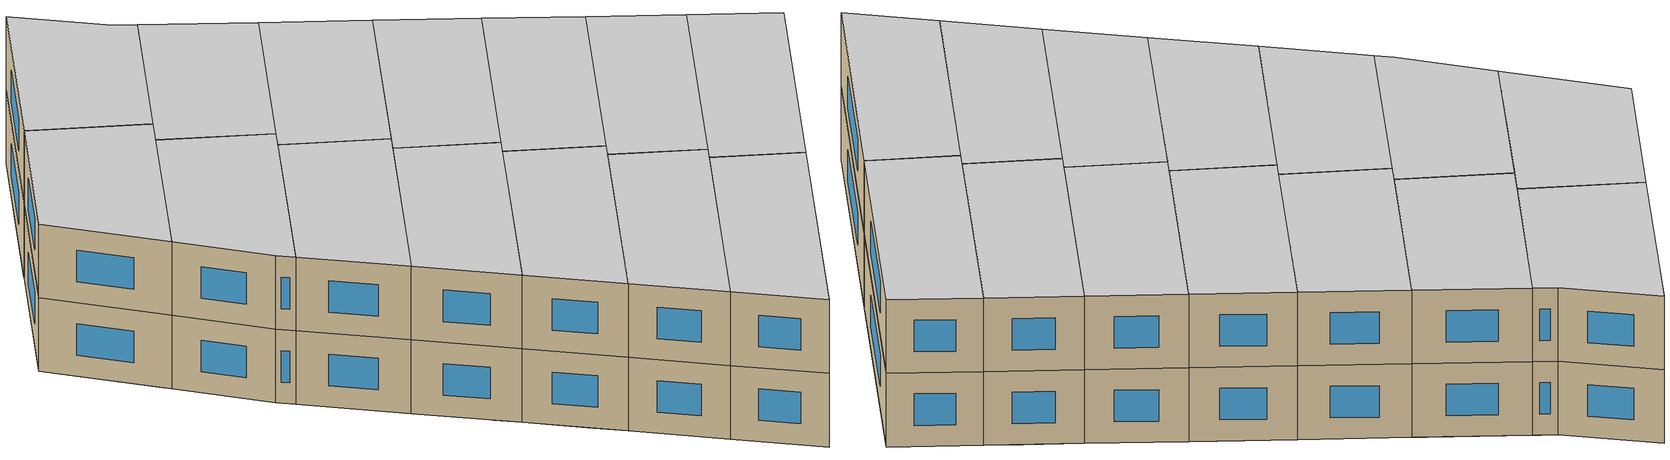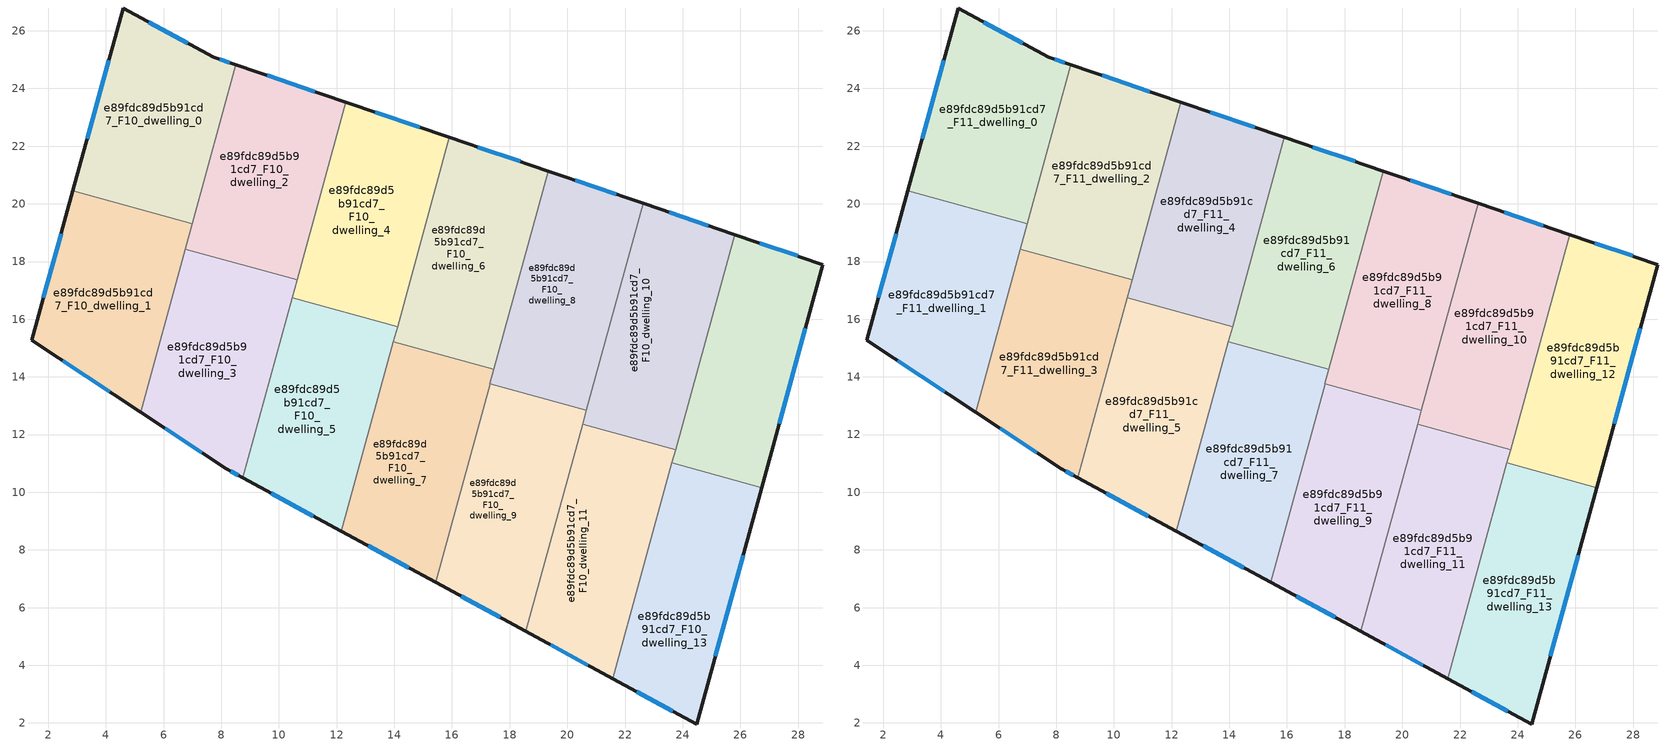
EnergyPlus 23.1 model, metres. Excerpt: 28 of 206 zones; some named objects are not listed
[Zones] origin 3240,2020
e89fdc89d5b91cd7_F10_dwelling_0
 floor to e89fdc89d5b91cd7_F9_dwelling_0 (EU_floor_Construction): 7.73,25.09 8.25,24.91 6.74,19.42 2.86,20.49 4.59,26.79 z30
 floor to e89fdc89d5b91cd7_F9_dwelling_2 (EU_floor_Construction): 8.51,24.82 7,19.31 6.73,19.39 8.25,24.91 z30
 floor to e89fdc89d5b91cd7_F9_dwelling_1 (EU_floor_Construction): 6.74,19.42 6.73,19.39 2.85,20.45 2.86,20.49 z30
 wall outside (EU_wall_Construction): 8.51,24.82 7.73,25.09 4.59,26.79 2.85,20.45 z30:33
 wall to e89fdc89d5b91cd7_F10_dwelling_1 (EU_wall_Construction): 2.85,20.45 7,19.31 z30:33
 wall to e89fdc89d5b91cd7_F10_dwelling_2 (EU_wall_Construction): 7,19.31 8.51,24.82 z30:33
 window (EU_Window_Construction): 4.1,24.98 3.35,22.26 / 6.84,25.57 5.49,26.3 / 8.29,24.9 7.95,25.01 z30.86:32.14
e89fdc89d5b91cd7_F10_dwelling_1
 floor to e89fdc89d5b91cd7_F9_dwelling_1 (EU_floor_Construction): 6.73,19.39 4.96,12.93 1.43,15.27 2.85,20.45 z30
 floor to e89fdc89d5b91cd7_F9_dwelling_3 (EU_floor_Construction): 6.78,18.49 6.76,18.42 5.21,12.77 4.96,12.93 6.51,18.57 z30
 floor to e89fdc89d5b91cd7_F9_dwelling_2 (EU_floor_Construction): 7,19.31 6.78,18.5 6.51,18.57 6.73,19.39 z30
 wall outside (EU_wall_Construction): 2.85,20.45 1.43,15.27 5.21,12.77 z30:33
 wall to e89fdc89d5b91cd7_F10_dwelling_3 (EU_wall_Construction): 5.21,12.77 6.76,18.42 z30:33
 wall to e89fdc89d5b91cd7_F10_dwelling_2 (EU_wall_Construction): 6.76,18.42 7,19.31 z30:33
 window (EU_Window_Construction): 2.44,18.97 1.83,16.75 / 2.51,14.56 4.13,13.49 z30.86:32.14
e89fdc89d5b91cd7_F10_dwelling_10
 floor to e89fdc89d5b91cd7_F9_dwelling_10 (EU_floor_Construction): 24.54,19.36 22.53,12 20.58,12.53 22.63,20.01 z30
 floor to e89fdc89d5b91cd7_F9_dwelling_11 (EU_floor_Construction): 25.8,18.94 23.75,11.48 20.53,12.36 20.58,12.53 22.53,12 24.54,19.36 z30
 wall outside (EU_wall_Construction): 25.8,18.94 22.63,20.01 z30:33
 wall to e89fdc89d5b91cd7_F10_dwelling_11 (EU_wall_Construction): 20.53,12.36 23.75,11.48 z30:33
 wall to e89fdc89d5b91cd7_F10_dwelling_12 (EU_wall_Construction): 23.75,11.48 25.8,18.94 z30:33
 wall to e89fdc89d5b91cd7_F10_dwelling_8 (EU_wall_Construction): 22.63,20.01 20.66,12.84 z30:33
 wall to e89fdc89d5b91cd7_F10_dwelling_9 (EU_wall_Construction): 20.66,12.84 20.53,12.36 z30:33
 window (EU_Window_Construction): 24.89,19.25 23.54,19.71 z30.86:32.14
e89fdc89d5b91cd7_F10_dwelling_11
 floor to e89fdc89d5b91cd7_F9_dwelling_12 (EU_floor_Construction): 23.74,11.43 23.68,11.21 22.41,11.56 20.38,4.19 18.56,5.18 20.52,12.32 z30
 floor to e89fdc89d5b91cd7_F9_dwelling_11 (EU_floor_Construction): 23.75,11.48 23.74,11.43 20.52,12.32 20.53,12.36 z30
 floor to e89fdc89d5b91cd7_F9_dwelling_14 (EU_floor_Construction): 22.94,8.51 21.58,3.54 20.38,4.19 21.67,8.86 z30
 floor to e89fdc89d5b91cd7_F9_dwelling_13 (EU_floor_Construction): 23.68,11.21 22.94,8.51 21.67,8.86 22.41,11.56 z30
 wall outside (EU_wall_Construction): 18.56,5.18 21.58,3.54 z30:33
 wall to e89fdc89d5b91cd7_F10_dwelling_9 (EU_wall_Construction): 20.53,12.36 18.56,5.18 z30:33
 wall to e89fdc89d5b91cd7_F10_dwelling_13 (EU_wall_Construction): 21.58,3.54 23.63,11.01 z30:33
 wall to e89fdc89d5b91cd7_F10_dwelling_12 (EU_wall_Construction): 23.63,11.02 23.75,11.48 z30:33
 window (EU_Window_Construction): 19.42,4.71 20.72,4.01 z30.86:32.14
e89fdc89d5b91cd7_F10_dwelling_12
 floor to e89fdc89d5b91cd7_F9_dwelling_11 (EU_floor_Construction): 27.44,18.38 25.41,10.98 23.74,11.43 25.8,18.94 z30
 floor to e89fdc89d5b91cd7_F9_dwelling_13 (EU_floor_Construction): 28.86,17.89 26.73,10.16 23.63,11.01 23.68,11.21 25.35,10.75 25.41,10.98 27.44,18.38 z30
 floor to e89fdc89d5b91cd7_F9_dwelling_12 (EU_floor_Construction): 25.41,10.98 25.35,10.75 23.68,11.21 23.74,11.43 z30
 wall outside (EU_wall_Construction): 26.73,10.16 28.86,17.89 25.8,18.94 z30:33
 wall to e89fdc89d5b91cd7_F10_dwelling_13 (EU_wall_Construction): 23.63,11.01 26.73,10.16 z30:33
 window (EU_Window_Construction): 27.34,12.37 28.25,15.69 / 27.98,18.19 26.67,18.64 z30.86:32.14
e89fdc89d5b91cd7_F10_dwelling_13
 floor to e89fdc89d5b91cd7_F9_dwelling_13 (EU_floor_Construction): 26.73,10.16 26.05,7.66 22.94,8.51 23.63,11.01 z30
 floor to e89fdc89d5b91cd7_F9_dwelling_14 (EU_floor_Construction): 26.05,7.66 24.48,1.96 21.58,3.54 22.94,8.51 z30
 wall outside (EU_wall_Construction): 21.58,3.54 24.48,1.96 26.73,10.16 z30:33
 window (EU_Window_Construction): 25.13,4.31 26.09,7.82 / 22.41,3.09 23.65,2.42 z30.86:32.14
e89fdc89d5b91cd7_F10_dwelling_2
 floor to e89fdc89d5b91cd7_F9_dwelling_2 (EU_floor_Construction): 11.83,23.69 10.15,17.57 6.78,18.5 8.51,24.82 z30
 floor to e89fdc89d5b91cd7_F9_dwelling_4 (EU_floor_Construction): 12.32,23.52 10.63,17.36 10.13,17.5 11.83,23.69 z30
 floor to e89fdc89d5b91cd7_F9_dwelling_3 (EU_floor_Construction): 10.15,17.57 10.13,17.5 6.76,18.42 6.78,18.49 z30
 wall outside (EU_wall_Construction): 12.32,23.52 8.51,24.82 z30:33
 wall to e89fdc89d5b91cd7_F10_dwelling_4 (EU_wall_Construction): 10.63,17.36 12.32,23.52 z30:33
 wall to e89fdc89d5b91cd7_F10_dwelling_3 (EU_wall_Construction): 6.76,18.42 10.63,17.36 z30:33
 window (EU_Window_Construction): 11.23,23.89 9.6,24.45 z30.86:32.14
e89fdc89d5b91cd7_F10_dwelling_3
 floor to e89fdc89d5b91cd7_F9_dwelling_3 (EU_floor_Construction): 10.13,17.5 8.28,10.75 8.17,10.81 5.21,12.77 6.76,18.42 z30
 floor to e89fdc89d5b91cd7_F9_dwelling_5 (EU_floor_Construction): 10.49,16.83 10.46,16.74 8.75,10.5 8.28,10.75 9.99,16.97 z30
 floor to e89fdc89d5b91cd7_F9_dwelling_4 (EU_floor_Construction): 10.63,17.36 10.49,16.83 9.99,16.97 10.13,17.5 z30
 wall outside (EU_wall_Construction): 5.21,12.77 8.17,10.81 8.75,10.5 z30:33
 wall to e89fdc89d5b91cd7_F10_dwelling_5 (EU_wall_Construction): 8.75,10.5 10.46,16.74 z30:33
 wall to e89fdc89d5b91cd7_F10_dwelling_4 (EU_wall_Construction): 10.46,16.74 10.63,17.36 z30:33
 window (EU_Window_Construction): 8.33,10.72 8.58,10.59 / 6.05,12.21 7.32,11.37 z30.86:32.14
e89fdc89d5b91cd7_F10_dwelling_4
 floor to e89fdc89d5b91cd7_F9_dwelling_4 (EU_floor_Construction): 15.21,22.54 13.42,16.03 10.49,16.83 12.32,23.52 z30
 floor to e89fdc89d5b91cd7_F9_dwelling_6 (EU_floor_Construction): 15.91,22.3 14.11,15.74 13.4,15.94 15.21,22.54 z30
 floor to e89fdc89d5b91cd7_F9_dwelling_5 (EU_floor_Construction): 13.42,16.03 13.4,15.94 10.46,16.74 10.49,16.83 z30
 wall outside (EU_wall_Construction): 15.91,22.3 12.32,23.52 z30:33
 wall to e89fdc89d5b91cd7_F10_dwelling_5 (EU_wall_Construction): 10.46,16.74 14.11,15.74 z30:33
 wall to e89fdc89d5b91cd7_F10_dwelling_6 (EU_wall_Construction): 14.11,15.74 15.91,22.3 z30:33
 window (EU_Window_Construction): 14.89,22.65 13.35,23.18 z30.86:32.14
e89fdc89d5b91cd7_F10_dwelling_5
 floor to e89fdc89d5b91cd7_F9_dwelling_5 (EU_floor_Construction): 13.4,15.94 11.49,9.01 8.75,10.5 10.46,16.74 z30
 floor to e89fdc89d5b91cd7_F9_dwelling_7 (EU_floor_Construction): 14,15.34 12.17,8.64 11.49,9.01 13.28,15.53 z30
 floor to e89fdc89d5b91cd7_F9_dwelling_6 (EU_floor_Construction): 14.11,15.74 14,15.34 13.28,15.53 13.4,15.94 z30
 wall outside (EU_wall_Construction): 8.75,10.5 12.17,8.64 z30:33
 wall to e89fdc89d5b91cd7_F10_dwelling_7 (EU_wall_Construction): 12.17,8.64 13.97,15.22 z30:33
 wall to e89fdc89d5b91cd7_F10_dwelling_6 (EU_wall_Construction): 13.97,15.22 14.11,15.74 z30:33
 window (EU_Window_Construction): 9.73,9.97 11.19,9.17 z30.86:32.14
e89fdc89d5b91cd7_F10_dwelling_6
 floor to e89fdc89d5b91cd7_F9_dwelling_6 (EU_floor_Construction): 18.44,21.44 16.57,14.63 14,15.34 15.91,22.3 z30
 floor to e89fdc89d5b91cd7_F9_dwelling_8 (EU_floor_Construction): 19.34,21.13 17.46,14.26 16.54,14.51 18.44,21.44 z30
 floor to e89fdc89d5b91cd7_F9_dwelling_7 (EU_floor_Construction): 16.57,14.63 16.54,14.51 13.97,15.22 14,15.34 z30
 wall outside (EU_wall_Construction): 19.34,21.13 15.91,22.3 z30:33
 wall to e89fdc89d5b91cd7_F10_dwelling_7 (EU_wall_Construction): 13.97,15.22 17.46,14.26 z30:33
 wall to e89fdc89d5b91cd7_F10_dwelling_8 (EU_wall_Construction): 17.46,14.26 19.34,21.13 z30:33
 window (EU_Window_Construction): 18.36,21.47 16.89,21.97 z30.86:32.14
e89fdc89d5b91cd7_F10_dwelling_7
 floor to e89fdc89d5b91cd7_F9_dwelling_9 (EU_floor_Construction): 17.36,13.91 17.32,13.76 15.43,6.87 14.57,7.34 16.44,14.16 z30
 floor to e89fdc89d5b91cd7_F9_dwelling_8 (EU_floor_Construction): 17.46,14.26 17.36,13.91 16.44,14.16 16.54,14.51 z30
 floor adiabatic (EU_floor_Construction): 16.54,14.51 14.57,7.34 15.43,6.87 17.32,13.76 17.36,13.91 15.43,6.87 12.17,8.64 13.97,15.22 z30
 wall outside (EU_wall_Construction): 12.17,8.64 15.43,6.87 z30:33
 wall to e89fdc89d5b91cd7_F10_dwelling_9 (EU_wall_Construction): 15.43,6.87 17.32,13.76 z30:33
 wall to e89fdc89d5b91cd7_F10_dwelling_8 (EU_wall_Construction): 17.32,13.76 17.46,14.26 z30:33
 window (EU_Window_Construction): 13.1,8.14 14.5,7.38 z30.86:32.14
e89fdc89d5b91cd7_F10_dwelling_8
 floor to e89fdc89d5b91cd7_F9_dwelling_8 (EU_floor_Construction): 21.55,20.38 19.6,13.29 17.36,13.91 19.34,21.13 z30
 floor adiabatic (EU_floor_Construction): 22.63,20.01 20.66,12.84 19.56,13.14 21.55,20.38 z30
 floor to e89fdc89d5b91cd7_F9_dwelling_9 (EU_floor_Construction): 19.6,13.29 19.56,13.14 17.32,13.76 17.36,13.91 z30
 wall outside (EU_wall_Construction): 22.63,20.01 19.34,21.13 z30:33
 wall to e89fdc89d5b91cd7_F10_dwelling_9 (EU_wall_Construction): 17.32,13.76 20.66,12.84 z30:33
 window (EU_Window_Construction): 21.69,20.33 20.28,20.81 z30.86:32.14
e89fdc89d5b91cd7_F10_dwelling_9
 floor to e89fdc89d5b91cd7_F9_dwelling_9 (EU_floor_Construction): 19.56,13.14 17.53,5.73 15.43,6.87 17.32,13.76 z30
 floor to e89fdc89d5b91cd7_F9_dwelling_12 (EU_floor_Construction): 20.52,12.32 18.56,5.18 17.53,5.73 19.42,12.62 z30
 floor to e89fdc89d5b91cd7_F9_dwelling_10 (EU_floor_Construction): 20.66,12.84 20.58,12.53 19.48,12.83 19.56,13.14 z30
 floor to e89fdc89d5b91cd7_F9_dwelling_11 (EU_floor_Construction): 20.58,12.53 20.52,12.32 19.42,12.62 19.48,12.83 z30
 wall outside (EU_wall_Construction): 15.43,6.87 18.56,5.18 z30:33
 window (EU_Window_Construction): 16.32,6.39 17.67,5.66 z30.86:32.14
e89fdc89d5b91cd7_F11_dwelling_0
 floor to e89fdc89d5b91cd7_F10_dwelling_0 (EU_floor_Construction): 7.73,25.09 8.51,24.82 7,19.31 2.85,20.45 4.59,26.79 z33
 wall outside (EU_wall_Construction): 8.51,24.82 7.73,25.09 4.59,26.79 2.85,20.45 z33:36
 wall to e89fdc89d5b91cd7_F11_dwelling_1 (EU_wall_Construction): 2.85,20.45 7,19.31 z33:36
 wall to e89fdc89d5b91cd7_F11_dwelling_2 (EU_wall_Construction): 7,19.31 8.51,24.82 z33:36
 window (EU_Window_Construction): 4.1,24.98 3.35,22.26 / 6.84,25.57 5.49,26.3 / 8.29,24.9 7.95,25.01 z33.86:35.14
 ceiling to e89fdc89d5b91cd7_F12_dwelling_0 (EU_floor_Construction): 7,19.31 8.51,24.82 7.73,25.09 4.59,26.79 2.85,20.45 z36
e89fdc89d5b91cd7_F11_dwelling_1
 floor to e89fdc89d5b91cd7_F10_dwelling_1 (EU_floor_Construction): 7,19.31 5.21,12.77 1.43,15.27 2.85,20.45 z33
 wall outside (EU_wall_Construction): 2.85,20.45 1.43,15.27 5.21,12.77 z33:36
 wall to e89fdc89d5b91cd7_F11_dwelling_3 (EU_wall_Construction): 5.21,12.77 6.76,18.42 z33:36
 wall to e89fdc89d5b91cd7_F11_dwelling_2 (EU_wall_Construction): 6.76,18.42 7,19.31 z33:36
 window (EU_Window_Construction): 2.44,18.97 1.83,16.75 / 2.51,14.56 4.13,13.49 z33.86:35.14
 ceiling to e89fdc89d5b91cd7_F12_dwelling_1 (EU_floor_Construction): 5.21,12.77 7,19.31 2.85,20.45 1.43,15.27 z36
e89fdc89d5b91cd7_F11_dwelling_10
 floor to e89fdc89d5b91cd7_F10_dwelling_10 (EU_floor_Construction): 25.8,18.94 23.75,11.48 20.53,12.36 22.63,20.01 z33
 wall outside (EU_wall_Construction): 25.8,18.94 22.63,20.01 z33:36
 wall to e89fdc89d5b91cd7_F11_dwelling_11 (EU_wall_Construction): 20.53,12.36 23.75,11.48 z33:36
 wall to e89fdc89d5b91cd7_F11_dwelling_12 (EU_wall_Construction): 23.75,11.48 25.8,18.94 z33:36
 wall to e89fdc89d5b91cd7_F11_dwelling_8 (EU_wall_Construction): 22.63,20.01 20.66,12.84 z33:36
 wall to e89fdc89d5b91cd7_F11_dwelling_9 (EU_wall_Construction): 20.66,12.84 20.53,12.36 z33:36
 window (EU_Window_Construction): 24.89,19.25 23.54,19.71 z33.86:35.14
 ceiling to e89fdc89d5b91cd7_F12_dwelling_10 (EU_floor_Construction): 23.75,11.48 25.8,18.94 22.63,20.01 20.53,12.36 z36
e89fdc89d5b91cd7_F11_dwelling_11
 floor to e89fdc89d5b91cd7_F10_dwelling_11 (EU_floor_Construction): 23.75,11.48 21.58,3.54 18.56,5.18 20.53,12.36 z33
 wall outside (EU_wall_Construction): 18.56,5.18 21.58,3.54 z33:36
 wall to e89fdc89d5b91cd7_F11_dwelling_9 (EU_wall_Construction): 20.53,12.36 18.56,5.18 z33:36
 wall to e89fdc89d5b91cd7_F11_dwelling_13 (EU_wall_Construction): 21.58,3.54 23.63,11.01 z33:36
 wall to e89fdc89d5b91cd7_F11_dwelling_12 (EU_wall_Construction): 23.63,11.02 23.75,11.48 z33:36
 window (EU_Window_Construction): 19.42,4.71 20.72,4.01 z33.86:35.14
 ceiling to e89fdc89d5b91cd7_F12_dwelling_11 (EU_floor_Construction): 21.58,3.54 23.75,11.48 20.53,12.36 18.56,5.18 z36
e89fdc89d5b91cd7_F11_dwelling_12
 floor to e89fdc89d5b91cd7_F10_dwelling_12 (EU_floor_Construction): 28.86,17.89 26.73,10.16 23.63,11.01 25.8,18.94 z33
 wall outside (EU_wall_Construction): 26.73,10.16 28.86,17.89 25.8,18.94 z33:36
 wall to e89fdc89d5b91cd7_F11_dwelling_13 (EU_wall_Construction): 23.63,11.01 26.73,10.16 z33:36
 window (EU_Window_Construction): 27.34,12.37 28.25,15.69 / 27.98,18.19 26.67,18.64 z33.86:35.14
 ceiling to e89fdc89d5b91cd7_F12_dwelling_12 (EU_floor_Construction): 26.73,10.16 28.86,17.89 25.8,18.94 23.63,11.01 z36
e89fdc89d5b91cd7_F11_dwelling_13
 floor to e89fdc89d5b91cd7_F10_dwelling_13 (EU_floor_Construction): 26.73,10.16 24.48,1.96 21.58,3.54 23.63,11.01 z33
 wall outside (EU_wall_Construction): 21.58,3.54 24.48,1.96 26.73,10.16 z33:36
 window (EU_Window_Construction): 25.13,4.31 26.09,7.82 / 22.41,3.09 23.65,2.42 z33.86:35.14
 ceiling to e89fdc89d5b91cd7_F12_dwelling_13 (EU_floor_Construction): 24.48,1.96 26.73,10.16 23.63,11.01 21.58,3.54 z36
e89fdc89d5b91cd7_F11_dwelling_2
 floor to e89fdc89d5b91cd7_F10_dwelling_2 (EU_floor_Construction): 12.32,23.52 10.63,17.36 6.76,18.42 8.51,24.82 z33
 wall outside (EU_wall_Construction): 12.32,23.52 8.51,24.82 z33:36
 wall to e89fdc89d5b91cd7_F11_dwelling_4 (EU_wall_Construction): 10.63,17.36 12.32,23.52 z33:36
 wall to e89fdc89d5b91cd7_F11_dwelling_3 (EU_wall_Construction): 6.76,18.42 10.63,17.36 z33:36
 window (EU_Window_Construction): 11.23,23.89 9.6,24.45 z33.86:35.14
 ceiling to e89fdc89d5b91cd7_F12_dwelling_2 (EU_floor_Construction): 10.63,17.36 12.32,23.52 8.51,24.82 6.76,18.42 z36
e89fdc89d5b91cd7_F11_dwelling_3
 floor to e89fdc89d5b91cd7_F10_dwelling_3 (EU_floor_Construction): 10.63,17.36 8.75,10.5 8.17,10.81 5.21,12.77 6.76,18.42 z33
 wall outside (EU_wall_Construction): 5.21,12.77 8.17,10.81 8.75,10.5 z33:36
 wall to e89fdc89d5b91cd7_F11_dwelling_5 (EU_wall_Construction): 8.75,10.5 10.46,16.74 z33:36
 wall to e89fdc89d5b91cd7_F11_dwelling_4 (EU_wall_Construction): 10.46,16.74 10.63,17.36 z33:36
 window (EU_Window_Construction): 8.33,10.72 8.58,10.59 / 6.05,12.21 7.32,11.37 z33.86:35.14
 ceiling to e89fdc89d5b91cd7_F12_dwelling_3 (EU_floor_Construction): 8.75,10.5 10.63,17.36 6.76,18.42 5.21,12.77 8.17,10.81 z36
e89fdc89d5b91cd7_F11_dwelling_4
 floor to e89fdc89d5b91cd7_F10_dwelling_4 (EU_floor_Construction): 15.91,22.3 14.11,15.74 10.46,16.74 12.32,23.52 z33
 wall outside (EU_wall_Construction): 15.91,22.3 12.32,23.52 z33:36
 wall to e89fdc89d5b91cd7_F11_dwelling_5 (EU_wall_Construction): 10.46,16.74 14.11,15.74 z33:36
 wall to e89fdc89d5b91cd7_F11_dwelling_6 (EU_wall_Construction): 14.11,15.74 15.91,22.3 z33:36
 window (EU_Window_Construction): 14.89,22.65 13.35,23.18 z33.86:35.14
 ceiling to e89fdc89d5b91cd7_F12_dwelling_4 (EU_floor_Construction): 14.11,15.74 15.91,22.3 12.32,23.52 10.46,16.74 z36
e89fdc89d5b91cd7_F11_dwelling_5
 floor to e89fdc89d5b91cd7_F10_dwelling_5 (EU_floor_Construction): 14.11,15.74 12.17,8.64 8.75,10.5 10.46,16.74 z33
 wall outside (EU_wall_Construction): 8.75,10.5 12.17,8.64 z33:36
 wall to e89fdc89d5b91cd7_F11_dwelling_7 (EU_wall_Construction): 12.17,8.64 13.97,15.22 z33:36
 wall to e89fdc89d5b91cd7_F11_dwelling_6 (EU_wall_Construction): 13.97,15.22 14.11,15.74 z33:36
 window (EU_Window_Construction): 9.73,9.97 11.19,9.17 z33.86:35.14
 ceiling to e89fdc89d5b91cd7_F12_dwelling_5 (EU_floor_Construction): 12.17,8.64 14.11,15.74 10.46,16.74 8.75,10.5 z36
e89fdc89d5b91cd7_F11_dwelling_6
 floor to e89fdc89d5b91cd7_F10_dwelling_6 (EU_floor_Construction): 19.34,21.13 17.46,14.26 13.97,15.22 15.91,22.3 z33
 wall outside (EU_wall_Construction): 19.34,21.13 15.91,22.3 z33:36
 wall to e89fdc89d5b91cd7_F11_dwelling_7 (EU_wall_Construction): 13.97,15.22 17.46,14.26 z33:36
 wall to e89fdc89d5b91cd7_F11_dwelling_8 (EU_wall_Construction): 17.46,14.26 19.34,21.13 z33:36
 window (EU_Window_Construction): 18.36,21.47 16.89,21.97 z33.86:35.14
 ceiling to e89fdc89d5b91cd7_F12_dwelling_6 (EU_floor_Construction): 17.46,14.26 19.34,21.13 15.91,22.3 13.97,15.22 z36
e89fdc89d5b91cd7_F11_dwelling_7
 floor to e89fdc89d5b91cd7_F10_dwelling_7 (EU_floor_Construction): 17.46,14.26 15.43,6.87 12.17,8.64 13.97,15.22 z33
 wall outside (EU_wall_Construction): 12.17,8.64 15.43,6.87 z33:36
 wall to e89fdc89d5b91cd7_F11_dwelling_9 (EU_wall_Construction): 15.43,6.87 17.32,13.76 z33:36
 wall to e89fdc89d5b91cd7_F11_dwelling_8 (EU_wall_Construction): 17.32,13.76 17.46,14.26 z33:36
 window (EU_Window_Construction): 13.1,8.14 14.5,7.38 z33.86:35.14
 ceiling to e89fdc89d5b91cd7_F12_dwelling_7 (EU_floor_Construction): 15.43,6.87 17.46,14.26 13.97,15.22 12.17,8.64 z36
e89fdc89d5b91cd7_F11_dwelling_8
 floor to e89fdc89d5b91cd7_F10_dwelling_8 (EU_floor_Construction): 22.63,20.01 20.66,12.84 17.32,13.76 19.34,21.13 z33
 wall outside (EU_wall_Construction): 22.63,20.01 19.34,21.13 z33:36
 wall to e89fdc89d5b91cd7_F11_dwelling_9 (EU_wall_Construction): 17.32,13.76 20.66,12.84 z33:36
 window (EU_Window_Construction): 21.69,20.33 20.28,20.81 z33.86:35.14
 ceiling to e89fdc89d5b91cd7_F12_dwelling_8 (EU_floor_Construction): 20.66,12.84 22.63,20.01 19.34,21.13 17.32,13.76 z36
e89fdc89d5b91cd7_F11_dwelling_9
 floor to e89fdc89d5b91cd7_F10_dwelling_9 (EU_floor_Construction): 20.66,12.84 18.56,5.18 15.43,6.87 17.32,13.76 z33
 wall outside (EU_wall_Construction): 15.43,6.87 18.56,5.18 z33:36
 window (EU_Window_Construction): 16.32,6.39 17.67,5.66 z33.86:35.14
 ceiling to e89fdc89d5b91cd7_F12_dwelling_9 (EU_floor_Construction): 18.56,5.18 20.66,12.84 17.32,13.76 15.43,6.87 z36
[Building]
EU S2 Campaign: North Axis=0; Terrain=City; Solar Distribution=FullExterior
[Site:Location]
Helsinki-Vantaa.AP: Latitude=60.317; Longitude=24.963; Time Zone=2; Elevation=54.6
[SizingPeriod:WeatherFileDays]
AnnualSizingPeriod: Begin Month=1; Begin Day of Month=1; End Month=12; End Day of Month=31; Day of Week for Start Day=Monday; Use Weather File Daylight Saving Period=No; Use Weather File Rain and Snow Indicators=No
[MATERIAL]
EU_InternalMass_Material: Roughness=MediumRough; Thickness=0.1; Conductivity=1; Density=1800; Specific Heat=900; Thermal Absorptance=0.9; Solar Absorptance=0.7; Visible Absorptance=0.7
[MATERIAL:NOMASS] Roughness=MediumRough; Thermal Absorptance=0.9; Solar Absorptance=0.7; Visible Absorptance=0.7
Name | Thermal Resistance
EU_wall_NoMass | 5.91765
EU_floor_NoMass | 6.2875
[WINDOWMATERIAL:SIMPLEGLAZINGSYSTEM]
EU_Window_SimpleGlazing: UFactor=0.994035; Solar Heat Gain Coefficient=0.7; Visible Transmittance=0.7
[CONSTRUCTION]
EU_wall_Construction: EU_wall_NoMass
EU_floor_Construction: EU_floor_NoMass
EU_Window_Construction: EU_Window_SimpleGlazing
EU_InternalMass_Construction: EU_InternalMass_Material
[ZONE] Type=1; Multiplier=1; Ceiling Height=autocalculate; Floor Area=autocalculate; Part of Total Floor Area=Yes
Name | Volume
e89fdc89d5b91cd7_F10_dwelling_0; e89fdc89d5b91cd7_F11_dwelling_0 | 78.5149
e89fdc89d5b91cd7_F10_dwelling_1; e89fdc89d5b91cd7_F11_dwelling_1 | 78.52
e89fdc89d5b91cd7_F10_dwelling_10; e89fdc89d5b91cd7_F11_dwelling_10; e89fdc89d5b91cd7_F10_dwelling_3; e89fdc89d5b91cd7_F11_dwelling_3 | 78.5332
e89fdc89d5b91cd7_F10_dwelling_11; e89fdc89d5b91cd7_F11_dwelling_11 | 78.5369
e89fdc89d5b91cd7_F10_dwelling_12; e89fdc89d5b91cd7_F11_dwelling_12 | 78.531
e89fdc89d5b91cd7_F10_dwelling_13; e89fdc89d5b91cd7_F11_dwelling_13 | 78.5222
e89fdc89d5b91cd7_F10_dwelling_2; e89fdc89d5b91cd7_F11_dwelling_2; e89fdc89d5b91cd7_F10_dwelling_6; e89fdc89d5b91cd7_F11_dwelling_6 | 78.5295
e89fdc89d5b91cd7_F10_dwelling_4; e89fdc89d5b91cd7_F11_dwelling_4 | 78.5339
e89fdc89d5b91cd7_F10_dwelling_5; e89fdc89d5b91cd7_F11_dwelling_5 | 78.5471
e89fdc89d5b91cd7_F10_dwelling_7; e89fdc89d5b91cd7_F11_dwelling_7 | 78.5193
e89fdc89d5b91cd7_F10_dwelling_8; e89fdc89d5b91cd7_F11_dwelling_8 | 78.5142
e89fdc89d5b91cd7_F10_dwelling_9; e89fdc89d5b91cd7_F11_dwelling_9 | 78.5208
[INTERNALMASS] Construction=EU_InternalMass_Construction
Name | Zone or ZoneList | Surface Area
e89fdc89d5b91cd7_F10_dwelling_0_EU_InternalMass | e89fdc89d5b91cd7_F10_dwelling_0 | 26.1715
e89fdc89d5b91cd7_F10_dwelling_1_EU_InternalMass | e89fdc89d5b91cd7_F10_dwelling_1 | 26.1724
e89fdc89d5b91cd7_F10_dwelling_2_EU_InternalMass | e89fdc89d5b91cd7_F10_dwelling_2 | 26.1772
e89fdc89d5b91cd7_F10_dwelling_3_EU_InternalMass | e89fdc89d5b91cd7_F10_dwelling_3 | 26.1776
e89fdc89d5b91cd7_F10_dwelling_4_EU_InternalMass | e89fdc89d5b91cd7_F10_dwelling_4 | 26.1779
e89fdc89d5b91cd7_F10_dwelling_5_EU_InternalMass | e89fdc89d5b91cd7_F10_dwelling_5 | 26.1816
e89fdc89d5b91cd7_F10_dwelling_6_EU_InternalMass | e89fdc89d5b91cd7_F10_dwelling_6 | 26.1767
e89fdc89d5b91cd7_F10_dwelling_7_EU_InternalMass | e89fdc89d5b91cd7_F10_dwelling_7 | 26.172
e89fdc89d5b91cd7_F10_dwelling_8_EU_InternalMass | e89fdc89d5b91cd7_F10_dwelling_8 | 26.171
e89fdc89d5b91cd7_F10_dwelling_9_EU_InternalMass | e89fdc89d5b91cd7_F10_dwelling_9 | 26.1737
e89fdc89d5b91cd7_F10_dwelling_10_EU_InternalMass | e89fdc89d5b91cd7_F10_dwelling_10 | 26.1779
e89fdc89d5b91cd7_F10_dwelling_11_EU_InternalMass | e89fdc89d5b91cd7_F10_dwelling_11 | 26.1798
e89fdc89d5b91cd7_F10_dwelling_12_EU_InternalMass | e89fdc89d5b91cd7_F10_dwelling_12 | 26.1766
e89fdc89d5b91cd7_F10_dwelling_13_EU_InternalMass | e89fdc89d5b91cd7_F10_dwelling_13 | 26.1744
e89fdc89d5b91cd7_F11_dwelling_0_EU_InternalMass | e89fdc89d5b91cd7_F11_dwelling_0 | 26.1715
e89fdc89d5b91cd7_F11_dwelling_1_EU_InternalMass | e89fdc89d5b91cd7_F11_dwelling_1 | 26.1724
e89fdc89d5b91cd7_F11_dwelling_2_EU_InternalMass | e89fdc89d5b91cd7_F11_dwelling_2 | 26.1772
e89fdc89d5b91cd7_F11_dwelling_3_EU_InternalMass | e89fdc89d5b91cd7_F11_dwelling_3 | 26.1776
e89fdc89d5b91cd7_F11_dwelling_4_EU_InternalMass | e89fdc89d5b91cd7_F11_dwelling_4 | 26.1779
e89fdc89d5b91cd7_F11_dwelling_5_EU_InternalMass | e89fdc89d5b91cd7_F11_dwelling_5 | 26.1816
e89fdc89d5b91cd7_F11_dwelling_6_EU_InternalMass | e89fdc89d5b91cd7_F11_dwelling_6 | 26.1767
e89fdc89d5b91cd7_F11_dwelling_7_EU_InternalMass | e89fdc89d5b91cd7_F11_dwelling_7 | 26.172
e89fdc89d5b91cd7_F11_dwelling_8_EU_InternalMass | e89fdc89d5b91cd7_F11_dwelling_8 | 26.171
e89fdc89d5b91cd7_F11_dwelling_9_EU_InternalMass | e89fdc89d5b91cd7_F11_dwelling_9 | 26.1737
e89fdc89d5b91cd7_F11_dwelling_10_EU_InternalMass | e89fdc89d5b91cd7_F11_dwelling_10 | 26.1779
e89fdc89d5b91cd7_F11_dwelling_11_EU_InternalMass | e89fdc89d5b91cd7_F11_dwelling_11 | 26.1798
e89fdc89d5b91cd7_F11_dwelling_12_EU_InternalMass | e89fdc89d5b91cd7_F11_dwelling_12 | 26.1766
e89fdc89d5b91cd7_F11_dwelling_13_EU_InternalMass | e89fdc89d5b91cd7_F11_dwelling_13 | 26.1744
[OTHEREQUIPMENT] Fuel Type=Electricity; Design Level Calculation Method=Watts/Area; Power per Zone Floor Area=1; Fraction Latent=0; Fraction Radiant=0; Fraction Lost=0; Carbon Dioxide Generation Rate=0; EndUse Subcategory=EU_Step8_InternalGains
Name | Zone or ZoneList or Space or SpaceList | Schedule
EU_Step8_InternalGain_e89fdc89d5b91cd7_F10_dwelling_0_f000 | e89fdc89d5b91cd7_F10_dwelling_0 | EU_Step8_GainSchedule_e89fdc89d5b91cd7_F10_dwelling_0_f000
EU_Step8_InternalGain_e89fdc89d5b91cd7_F10_dwelling_1_f000 | e89fdc89d5b91cd7_F10_dwelling_1 | EU_Step8_GainSchedule_e89fdc89d5b91cd7_F10_dwelling_1_f000
EU_Step8_InternalGain_e89fdc89d5b91cd7_F10_dwelling_2_f000 | e89fdc89d5b91cd7_F10_dwelling_2 | EU_Step8_GainSchedule_e89fdc89d5b91cd7_F10_dwelling_2_f000
EU_Step8_InternalGain_e89fdc89d5b91cd7_F10_dwelling_3_f000 | e89fdc89d5b91cd7_F10_dwelling_3 | EU_Step8_GainSchedule_e89fdc89d5b91cd7_F10_dwelling_3_f000
EU_Step8_InternalGain_e89fdc89d5b91cd7_F10_dwelling_4_f000 | e89fdc89d5b91cd7_F10_dwelling_4 | EU_Step8_GainSchedule_e89fdc89d5b91cd7_F10_dwelling_4_f000
EU_Step8_InternalGain_e89fdc89d5b91cd7_F10_dwelling_5_f000 | e89fdc89d5b91cd7_F10_dwelling_5 | EU_Step8_GainSchedule_e89fdc89d5b91cd7_F10_dwelling_5_f000
EU_Step8_InternalGain_e89fdc89d5b91cd7_F10_dwelling_6_f000 | e89fdc89d5b91cd7_F10_dwelling_6 | EU_Step8_GainSchedule_e89fdc89d5b91cd7_F10_dwelling_6_f000
EU_Step8_InternalGain_e89fdc89d5b91cd7_F10_dwelling_7_f000 | e89fdc89d5b91cd7_F10_dwelling_7 | EU_Step8_GainSchedule_e89fdc89d5b91cd7_F10_dwelling_7_f000
EU_Step8_InternalGain_e89fdc89d5b91cd7_F10_dwelling_8_f000 | e89fdc89d5b91cd7_F10_dwelling_8 | EU_Step8_GainSchedule_e89fdc89d5b91cd7_F10_dwelling_8_f000
EU_Step8_InternalGain_e89fdc89d5b91cd7_F10_dwelling_9_f000 | e89fdc89d5b91cd7_F10_dwelling_9 | EU_Step8_GainSchedule_e89fdc89d5b91cd7_F10_dwelling_9_f000
EU_Step8_InternalGain_e89fdc89d5b91cd7_F10_dwelling_10_f000 | e89fdc89d5b91cd7_F10_dwelling_10 | EU_Step8_GainSchedule_e89fdc89d5b91cd7_F10_dwelling_10_f000
EU_Step8_InternalGain_e89fdc89d5b91cd7_F10_dwelling_11_f000 | e89fdc89d5b91cd7_F10_dwelling_11 | EU_Step8_GainSchedule_e89fdc89d5b91cd7_F10_dwelling_11_f000
EU_Step8_InternalGain_e89fdc89d5b91cd7_F10_dwelling_12_f000 | e89fdc89d5b91cd7_F10_dwelling_12 | EU_Step8_GainSchedule_e89fdc89d5b91cd7_F10_dwelling_12_f000
EU_Step8_InternalGain_e89fdc89d5b91cd7_F10_dwelling_13_f000 | e89fdc89d5b91cd7_F10_dwelling_13 | EU_Step8_GainSchedule_e89fdc89d5b91cd7_F10_dwelling_13_f000
EU_Step8_InternalGain_e89fdc89d5b91cd7_F11_dwelling_0_f000 | e89fdc89d5b91cd7_F11_dwelling_0 | EU_Step8_GainSchedule_e89fdc89d5b91cd7_F11_dwelling_0_f000
EU_Step8_InternalGain_e89fdc89d5b91cd7_F11_dwelling_1_f000 | e89fdc89d5b91cd7_F11_dwelling_1 | EU_Step8_GainSchedule_e89fdc89d5b91cd7_F11_dwelling_1_f000
EU_Step8_InternalGain_e89fdc89d5b91cd7_F11_dwelling_2_f000 | e89fdc89d5b91cd7_F11_dwelling_2 | EU_Step8_GainSchedule_e89fdc89d5b91cd7_F11_dwelling_2_f000
EU_Step8_InternalGain_e89fdc89d5b91cd7_F11_dwelling_3_f000 | e89fdc89d5b91cd7_F11_dwelling_3 | EU_Step8_GainSchedule_e89fdc89d5b91cd7_F11_dwelling_3_f000
EU_Step8_InternalGain_e89fdc89d5b91cd7_F11_dwelling_4_f000 | e89fdc89d5b91cd7_F11_dwelling_4 | EU_Step8_GainSchedule_e89fdc89d5b91cd7_F11_dwelling_4_f000
EU_Step8_InternalGain_e89fdc89d5b91cd7_F11_dwelling_5_f000 | e89fdc89d5b91cd7_F11_dwelling_5 | EU_Step8_GainSchedule_e89fdc89d5b91cd7_F11_dwelling_5_f000
EU_Step8_InternalGain_e89fdc89d5b91cd7_F11_dwelling_6_f000 | e89fdc89d5b91cd7_F11_dwelling_6 | EU_Step8_GainSchedule_e89fdc89d5b91cd7_F11_dwelling_6_f000
EU_Step8_InternalGain_e89fdc89d5b91cd7_F11_dwelling_7_f000 | e89fdc89d5b91cd7_F11_dwelling_7 | EU_Step8_GainSchedule_e89fdc89d5b91cd7_F11_dwelling_7_f000
EU_Step8_InternalGain_e89fdc89d5b91cd7_F11_dwelling_8_f000 | e89fdc89d5b91cd7_F11_dwelling_8 | EU_Step8_GainSchedule_e89fdc89d5b91cd7_F11_dwelling_8_f000
EU_Step8_InternalGain_e89fdc89d5b91cd7_F11_dwelling_9_f000 | e89fdc89d5b91cd7_F11_dwelling_9 | EU_Step8_GainSchedule_e89fdc89d5b91cd7_F11_dwelling_9_f000
EU_Step8_InternalGain_e89fdc89d5b91cd7_F11_dwelling_10_f000 | e89fdc89d5b91cd7_F11_dwelling_10 | EU_Step8_GainSchedule_e89fdc89d5b91cd7_F11_dwelling_10_f000
EU_Step8_InternalGain_e89fdc89d5b91cd7_F11_dwelling_11_f000 | e89fdc89d5b91cd7_F11_dwelling_11 | EU_Step8_GainSchedule_e89fdc89d5b91cd7_F11_dwelling_11_f000
EU_Step8_InternalGain_e89fdc89d5b91cd7_F11_dwelling_12_f000 | e89fdc89d5b91cd7_F11_dwelling_12 | EU_Step8_GainSchedule_e89fdc89d5b91cd7_F11_dwelling_12_f000
EU_Step8_InternalGain_e89fdc89d5b91cd7_F11_dwelling_13_f000 | e89fdc89d5b91cd7_F11_dwelling_13 | EU_Step8_GainSchedule_e89fdc89d5b91cd7_F11_dwelling_13_f000
[ZONEVENTILATION:DESIGNFLOWRATE] Schedule=EU_AlwaysOn; Design Flow Rate Calculation Method=AirChanges/Hour; Air Changes per Hour=0.596421; Ventilation Type=Natural; Fan Pressure Rise=0; Fan Total Efficiency=1; Constant Term Coefficient=1; Temperature Term Coefficient=0; Velocity Term Coefficient=0; Velocity Squared Term Coefficient=0; Minimum Indoor Temperature=-100; Maximum Indoor Temperature=100; Delta Temperature=-100; Minimum Outdoor Temperature=-100; Maximum Outdoor Temperature=100; Maximum Wind Speed=40
Name | Zone or ZoneList or Space or SpaceList
EU_ConstantAir_e89fdc89d5b91cd7_F10_dwelling_0 | e89fdc89d5b91cd7_F10_dwelling_0
EU_ConstantAir_e89fdc89d5b91cd7_F10_dwelling_1 | e89fdc89d5b91cd7_F10_dwelling_1
EU_ConstantAir_e89fdc89d5b91cd7_F10_dwelling_2 | e89fdc89d5b91cd7_F10_dwelling_2
EU_ConstantAir_e89fdc89d5b91cd7_F10_dwelling_3 | e89fdc89d5b91cd7_F10_dwelling_3
EU_ConstantAir_e89fdc89d5b91cd7_F10_dwelling_4 | e89fdc89d5b91cd7_F10_dwelling_4
EU_ConstantAir_e89fdc89d5b91cd7_F10_dwelling_5 | e89fdc89d5b91cd7_F10_dwelling_5
EU_ConstantAir_e89fdc89d5b91cd7_F10_dwelling_6 | e89fdc89d5b91cd7_F10_dwelling_6
EU_ConstantAir_e89fdc89d5b91cd7_F10_dwelling_7 | e89fdc89d5b91cd7_F10_dwelling_7
EU_ConstantAir_e89fdc89d5b91cd7_F10_dwelling_8 | e89fdc89d5b91cd7_F10_dwelling_8
EU_ConstantAir_e89fdc89d5b91cd7_F10_dwelling_9 | e89fdc89d5b91cd7_F10_dwelling_9
EU_ConstantAir_e89fdc89d5b91cd7_F10_dwelling_10 | e89fdc89d5b91cd7_F10_dwelling_10
EU_ConstantAir_e89fdc89d5b91cd7_F10_dwelling_11 | e89fdc89d5b91cd7_F10_dwelling_11
EU_ConstantAir_e89fdc89d5b91cd7_F10_dwelling_12 | e89fdc89d5b91cd7_F10_dwelling_12
EU_ConstantAir_e89fdc89d5b91cd7_F10_dwelling_13 | e89fdc89d5b91cd7_F10_dwelling_13
EU_ConstantAir_e89fdc89d5b91cd7_F11_dwelling_0 | e89fdc89d5b91cd7_F11_dwelling_0
EU_ConstantAir_e89fdc89d5b91cd7_F11_dwelling_1 | e89fdc89d5b91cd7_F11_dwelling_1
EU_ConstantAir_e89fdc89d5b91cd7_F11_dwelling_2 | e89fdc89d5b91cd7_F11_dwelling_2
EU_ConstantAir_e89fdc89d5b91cd7_F11_dwelling_3 | e89fdc89d5b91cd7_F11_dwelling_3
EU_ConstantAir_e89fdc89d5b91cd7_F11_dwelling_4 | e89fdc89d5b91cd7_F11_dwelling_4
EU_ConstantAir_e89fdc89d5b91cd7_F11_dwelling_5 | e89fdc89d5b91cd7_F11_dwelling_5
EU_ConstantAir_e89fdc89d5b91cd7_F11_dwelling_6 | e89fdc89d5b91cd7_F11_dwelling_6
EU_ConstantAir_e89fdc89d5b91cd7_F11_dwelling_7 | e89fdc89d5b91cd7_F11_dwelling_7
EU_ConstantAir_e89fdc89d5b91cd7_F11_dwelling_8 | e89fdc89d5b91cd7_F11_dwelling_8
EU_ConstantAir_e89fdc89d5b91cd7_F11_dwelling_9 | e89fdc89d5b91cd7_F11_dwelling_9
EU_ConstantAir_e89fdc89d5b91cd7_F11_dwelling_10 | e89fdc89d5b91cd7_F11_dwelling_10
EU_ConstantAir_e89fdc89d5b91cd7_F11_dwelling_11 | e89fdc89d5b91cd7_F11_dwelling_11
EU_ConstantAir_e89fdc89d5b91cd7_F11_dwelling_12 | e89fdc89d5b91cd7_F11_dwelling_12
EU_ConstantAir_e89fdc89d5b91cd7_F11_dwelling_13 | e89fdc89d5b91cd7_F11_dwelling_13
[HVACTEMPLATE:ZONE:IDEALLOADSAIRSYSTEM] System Availability Schedule=EU_AlwaysOn; Maximum Heating Supply Air Temperature=50; Minimum Cooling Supply Air Temperature=13; Maximum Heating Supply Air Humidity Ratio=0.0156; Minimum Cooling Supply Air Humidity Ratio=0.0077; Heating Limit=NoLimit; Cooling Limit=NoLimit; Heating Availability Schedule=EU_AlwaysOn; Cooling Availability Schedule=EU_CoolingOff; Dehumidification Control Type=ConstantSensibleHeatRatio; Cooling Sensible Heat Ratio=0.7; Dehumidification Setpoint=60; Humidification Control Type=None; Humidification Setpoint=30; Outdoor Air Method=None; Outdoor Air Flow Rate per Person=0.00944; Outdoor Air Flow Rate per Zone Floor Area=0; Outdoor Air Flow Rate per Zone=0; Demand Controlled Ventilation Type=None; Outdoor Air Economizer Type=NoEconomizer; Heat Recovery Type=None; Sensible Heat Recovery Effectiveness=0.7; Latent Heat Recovery Effectiveness=0.65
Name | Template Thermostat
e89fdc89d5b91cd7_F10_dwelling_0 | EU_HeatOnly_e89fdc89d5b91cd7_F10_dwelling_0
e89fdc89d5b91cd7_F10_dwelling_1 | EU_HeatOnly_e89fdc89d5b91cd7_F10_dwelling_1
e89fdc89d5b91cd7_F10_dwelling_2 | EU_HeatOnly_e89fdc89d5b91cd7_F10_dwelling_2
e89fdc89d5b91cd7_F10_dwelling_3 | EU_HeatOnly_e89fdc89d5b91cd7_F10_dwelling_3
e89fdc89d5b91cd7_F10_dwelling_4 | EU_HeatOnly_e89fdc89d5b91cd7_F10_dwelling_4
e89fdc89d5b91cd7_F10_dwelling_5 | EU_HeatOnly_e89fdc89d5b91cd7_F10_dwelling_5
e89fdc89d5b91cd7_F10_dwelling_6 | EU_HeatOnly_e89fdc89d5b91cd7_F10_dwelling_6
e89fdc89d5b91cd7_F10_dwelling_7 | EU_HeatOnly_e89fdc89d5b91cd7_F10_dwelling_7
e89fdc89d5b91cd7_F10_dwelling_8 | EU_HeatOnly_e89fdc89d5b91cd7_F10_dwelling_8
e89fdc89d5b91cd7_F10_dwelling_9 | EU_HeatOnly_e89fdc89d5b91cd7_F10_dwelling_9
e89fdc89d5b91cd7_F10_dwelling_10 | EU_HeatOnly_e89fdc89d5b91cd7_F10_dwelling_10
e89fdc89d5b91cd7_F10_dwelling_11 | EU_HeatOnly_e89fdc89d5b91cd7_F10_dwelling_11
e89fdc89d5b91cd7_F10_dwelling_12 | EU_HeatOnly_e89fdc89d5b91cd7_F10_dwelling_12
e89fdc89d5b91cd7_F10_dwelling_13 | EU_HeatOnly_e89fdc89d5b91cd7_F10_dwelling_13
e89fdc89d5b91cd7_F11_dwelling_0 | EU_HeatOnly_e89fdc89d5b91cd7_F11_dwelling_0
e89fdc89d5b91cd7_F11_dwelling_1 | EU_HeatOnly_e89fdc89d5b91cd7_F11_dwelling_1
e89fdc89d5b91cd7_F11_dwelling_2 | EU_HeatOnly_e89fdc89d5b91cd7_F11_dwelling_2
e89fdc89d5b91cd7_F11_dwelling_3 | EU_HeatOnly_e89fdc89d5b91cd7_F11_dwelling_3
e89fdc89d5b91cd7_F11_dwelling_4 | EU_HeatOnly_e89fdc89d5b91cd7_F11_dwelling_4
e89fdc89d5b91cd7_F11_dwelling_5 | EU_HeatOnly_e89fdc89d5b91cd7_F11_dwelling_5
e89fdc89d5b91cd7_F11_dwelling_6 | EU_HeatOnly_e89fdc89d5b91cd7_F11_dwelling_6
e89fdc89d5b91cd7_F11_dwelling_7 | EU_HeatOnly_e89fdc89d5b91cd7_F11_dwelling_7
e89fdc89d5b91cd7_F11_dwelling_8 | EU_HeatOnly_e89fdc89d5b91cd7_F11_dwelling_8
e89fdc89d5b91cd7_F11_dwelling_9 | EU_HeatOnly_e89fdc89d5b91cd7_F11_dwelling_9
e89fdc89d5b91cd7_F11_dwelling_10 | EU_HeatOnly_e89fdc89d5b91cd7_F11_dwelling_10
e89fdc89d5b91cd7_F11_dwelling_11 | EU_HeatOnly_e89fdc89d5b91cd7_F11_dwelling_11
e89fdc89d5b91cd7_F11_dwelling_12 | EU_HeatOnly_e89fdc89d5b91cd7_F11_dwelling_12
e89fdc89d5b91cd7_F11_dwelling_13 | EU_HeatOnly_e89fdc89d5b91cd7_F11_dwelling_13
[SIZING:ZONE] Zone Cooling Design Supply Air Temperature Input Method=SupplyAirTemperature; Zone Cooling Design Supply Air Temperature=13; Zone Heating Design Supply Air Temperature Input Method=SupplyAirTemperature; Zone Heating Design Supply Air Temperature=50; Zone Cooling Design Supply Air Humidity Ratio=0.008; Zone Heating Design Supply Air Humidity Ratio=0.008; Cooling Design Air Flow Method=DesignDay; Cooling Design Air Flow Rate=0; Cooling Minimum Air Flow per Zone Floor Area=0.000762; Cooling Minimum Air Flow=0; Cooling Minimum Air Flow Fraction=0.2; Heating Design Air Flow Method=DesignDay; Heating Design Air Flow Rate=0; Heating Maximum Air Flow per Zone Floor Area=0.002032; Heating Maximum Air Flow=0.141576; Heating Maximum Air Flow Fraction=0.3; Account for Dedicated Outdoor Air System=No; Dedicated Outdoor Air System Control Strategy=NeutralSupplyAir; Dedicated Outdoor Air Low Setpoint Temperature for Design=autosize; Dedicated Outdoor Air High Setpoint Temperature for Design=autosize; Zone Load Sizing Method=Sensible Load Only No Latent Load; Zone Latent Cooling Design Supply Air Humidity Ratio Input Method=HumidityRatioDifference; Zone Cooling Design Supply Air Humidity Ratio Difference=0.005; Zone Latent Heating Design Supply Air Humidity Ratio Input Method=HumidityRatioDifference; Zone Humidification Design Supply Air Humidity Ratio Difference=0.005
e89fdc89d5b91cd7_F10_dwelling_0; e89fdc89d5b91cd7_F10_dwelling_1; e89fdc89d5b91cd7_F10_dwelling_2; e89fdc89d5b91cd7_F10_dwelling_3; e89fdc89d5b91cd7_F10_dwelling_4; e89fdc89d5b91cd7_F10_dwelling_5; e89fdc89d5b91cd7_F10_dwelling_6; e89fdc89d5b91cd7_F10_dwelling_7; e89fdc89d5b91cd7_F10_dwelling_8; e89fdc89d5b91cd7_F10_dwelling_9; e89fdc89d5b91cd7_F10_dwelling_10; e89fdc89d5b91cd7_F10_dwelling_11; e89fdc89d5b91cd7_F10_dwelling_12; e89fdc89d5b91cd7_F10_dwelling_13; e89fdc89d5b91cd7_F11_dwelling_0; e89fdc89d5b91cd7_F11_dwelling_1; e89fdc89d5b91cd7_F11_dwelling_2; e89fdc89d5b91cd7_F11_dwelling_3; e89fdc89d5b91cd7_F11_dwelling_4; e89fdc89d5b91cd7_F11_dwelling_5; e89fdc89d5b91cd7_F11_dwelling_6; e89fdc89d5b91cd7_F11_dwelling_7; e89fdc89d5b91cd7_F11_dwelling_8; e89fdc89d5b91cd7_F11_dwelling_9; e89fdc89d5b91cd7_F11_dwelling_10; e89fdc89d5b91cd7_F11_dwelling_11; e89fdc89d5b91cd7_F11_dwelling_12; e89fdc89d5b91cd7_F11_dwelling_13
[SCHEDULE:CONSTANT]
Name | Hourly Value
EU_AlwaysOn | 1
EU_CoolingOff | 0
[SCHEDULE:FILE] Column Number=1; Rows to Skip at Top=0; Number of Hours of Data=8760; Column Separator=Comma; Interpolate to Timestep=No; Minutes per Item=60; Adjust Schedule for Daylight Savings=Yes
Name | File
EU_Step8_GainSchedule_e89fdc89d5b91cd7_F10_dwelling_0_f000 | ../../schedules/e89fdc89d5b91cd7/e89fdc89d5b91cd7_F10_dwelling_0_f000_gain.csv
EU_Step8_GainSchedule_e89fdc89d5b91cd7_F10_dwelling_1_f000 | ../../schedules/e89fdc89d5b91cd7/e89fdc89d5b91cd7_F10_dwelling_1_f000_gain.csv
EU_Step8_GainSchedule_e89fdc89d5b91cd7_F10_dwelling_2_f000 | ../../schedules/e89fdc89d5b91cd7/e89fdc89d5b91cd7_F10_dwelling_2_f000_gain.csv
EU_Step8_GainSchedule_e89fdc89d5b91cd7_F10_dwelling_3_f000 | ../../schedules/e89fdc89d5b91cd7/e89fdc89d5b91cd7_F10_dwelling_3_f000_gain.csv
EU_Step8_GainSchedule_e89fdc89d5b91cd7_F10_dwelling_4_f000 | ../../schedules/e89fdc89d5b91cd7/e89fdc89d5b91cd7_F10_dwelling_4_f000_gain.csv
EU_Step8_GainSchedule_e89fdc89d5b91cd7_F10_dwelling_5_f000 | ../../schedules/e89fdc89d5b91cd7/e89fdc89d5b91cd7_F10_dwelling_5_f000_gain.csv
EU_Step8_GainSchedule_e89fdc89d5b91cd7_F10_dwelling_6_f000 | ../../schedules/e89fdc89d5b91cd7/e89fdc89d5b91cd7_F10_dwelling_6_f000_gain.csv
EU_Step8_GainSchedule_e89fdc89d5b91cd7_F10_dwelling_7_f000 | ../../schedules/e89fdc89d5b91cd7/e89fdc89d5b91cd7_F10_dwelling_7_f000_gain.csv
EU_Step8_GainSchedule_e89fdc89d5b91cd7_F10_dwelling_8_f000 | ../../schedules/e89fdc89d5b91cd7/e89fdc89d5b91cd7_F10_dwelling_8_f000_gain.csv
EU_Step8_GainSchedule_e89fdc89d5b91cd7_F10_dwelling_9_f000 | ../../schedules/e89fdc89d5b91cd7/e89fdc89d5b91cd7_F10_dwelling_9_f000_gain.csv
EU_Step8_GainSchedule_e89fdc89d5b91cd7_F10_dwelling_10_f000 | ../../schedules/e89fdc89d5b91cd7/e89fdc89d5b91cd7_F10_dwelling_10_f000_gain.csv
EU_Step8_GainSchedule_e89fdc89d5b91cd7_F10_dwelling_11_f000 | ../../schedules/e89fdc89d5b91cd7/e89fdc89d5b91cd7_F10_dwelling_11_f000_gain.csv
EU_Step8_GainSchedule_e89fdc89d5b91cd7_F10_dwelling_12_f000 | ../../schedules/e89fdc89d5b91cd7/e89fdc89d5b91cd7_F10_dwelling_12_f000_gain.csv
EU_Step8_GainSchedule_e89fdc89d5b91cd7_F10_dwelling_13_f000 | ../../schedules/e89fdc89d5b91cd7/e89fdc89d5b91cd7_F10_dwelling_13_f000_gain.csv
EU_Step8_GainSchedule_e89fdc89d5b91cd7_F11_dwelling_0_f000 | ../../schedules/e89fdc89d5b91cd7/e89fdc89d5b91cd7_F11_dwelling_0_f000_gain.csv
EU_Step8_GainSchedule_e89fdc89d5b91cd7_F11_dwelling_1_f000 | ../../schedules/e89fdc89d5b91cd7/e89fdc89d5b91cd7_F11_dwelling_1_f000_gain.csv
EU_Step8_GainSchedule_e89fdc89d5b91cd7_F11_dwelling_2_f000 | ../../schedules/e89fdc89d5b91cd7/e89fdc89d5b91cd7_F11_dwelling_2_f000_gain.csv
EU_Step8_GainSchedule_e89fdc89d5b91cd7_F11_dwelling_3_f000 | ../../schedules/e89fdc89d5b91cd7/e89fdc89d5b91cd7_F11_dwelling_3_f000_gain.csv
EU_Step8_GainSchedule_e89fdc89d5b91cd7_F11_dwelling_4_f000 | ../../schedules/e89fdc89d5b91cd7/e89fdc89d5b91cd7_F11_dwelling_4_f000_gain.csv
EU_Step8_GainSchedule_e89fdc89d5b91cd7_F11_dwelling_5_f000 | ../../schedules/e89fdc89d5b91cd7/e89fdc89d5b91cd7_F11_dwelling_5_f000_gain.csv
EU_Step8_GainSchedule_e89fdc89d5b91cd7_F11_dwelling_6_f000 | ../../schedules/e89fdc89d5b91cd7/e89fdc89d5b91cd7_F11_dwelling_6_f000_gain.csv
EU_Step8_GainSchedule_e89fdc89d5b91cd7_F11_dwelling_7_f000 | ../../schedules/e89fdc89d5b91cd7/e89fdc89d5b91cd7_F11_dwelling_7_f000_gain.csv
EU_Step8_GainSchedule_e89fdc89d5b91cd7_F11_dwelling_8_f000 | ../../schedules/e89fdc89d5b91cd7/e89fdc89d5b91cd7_F11_dwelling_8_f000_gain.csv
EU_Step8_GainSchedule_e89fdc89d5b91cd7_F11_dwelling_9_f000 | ../../schedules/e89fdc89d5b91cd7/e89fdc89d5b91cd7_F11_dwelling_9_f000_gain.csv
EU_Step8_GainSchedule_e89fdc89d5b91cd7_F11_dwelling_10_f000 | ../../schedules/e89fdc89d5b91cd7/e89fdc89d5b91cd7_F11_dwelling_10_f000_gain.csv
EU_Step8_GainSchedule_e89fdc89d5b91cd7_F11_dwelling_11_f000 | ../../schedules/e89fdc89d5b91cd7/e89fdc89d5b91cd7_F11_dwelling_11_f000_gain.csv
EU_Step8_GainSchedule_e89fdc89d5b91cd7_F11_dwelling_12_f000 | ../../schedules/e89fdc89d5b91cd7/e89fdc89d5b91cd7_F11_dwelling_12_f000_gain.csv
EU_Step8_GainSchedule_e89fdc89d5b91cd7_F11_dwelling_13_f000 | ../../schedules/e89fdc89d5b91cd7/e89fdc89d5b91cd7_F11_dwelling_13_f000_gain.csv
